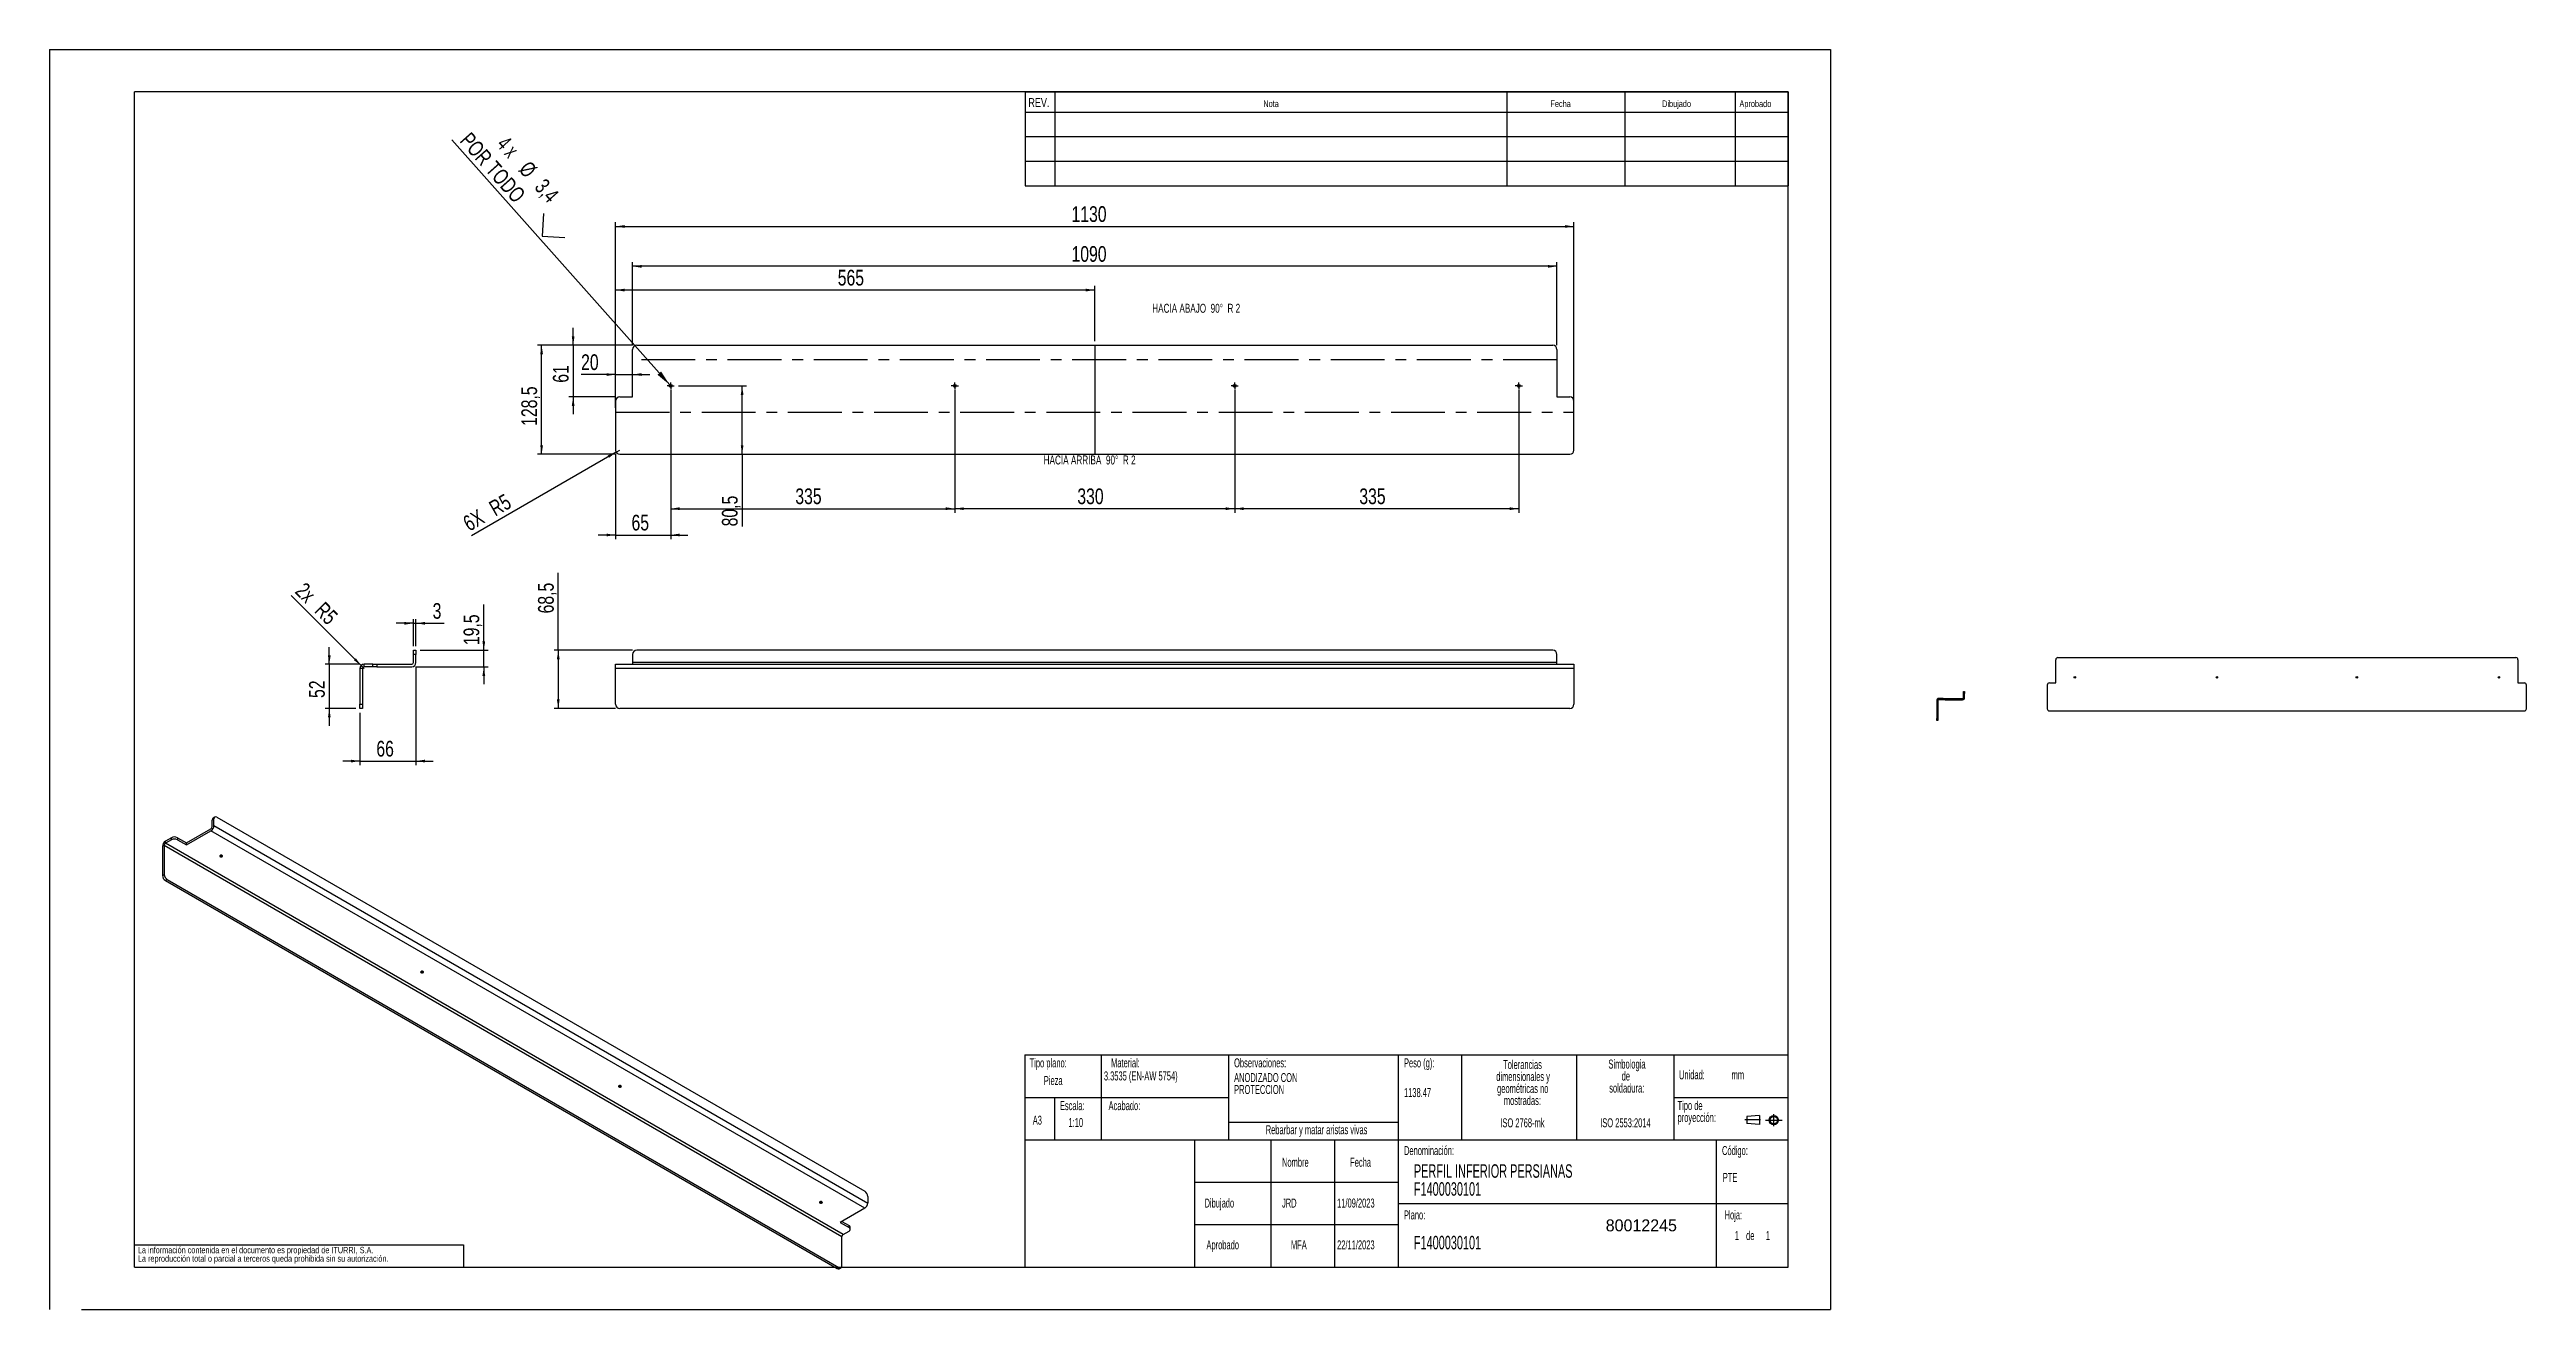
# Model space of a CAD drawing. Extents: x 0 to 5841, y 0 to 2970.
import ezdxf

# ---------------------------------------------------------------- set-up
doc = ezdxf.new("R2010")
doc.units = 0
doc.header["$LTSCALE"] = 10
doc.linetypes.add('CENTERX2', pattern=[20.32, 12.7, -2.54, 2.54, -2.54])
doc.layers.get('0').update_dxf_attribs({"linetype": 'CONTINUOUS'})
doc.layers.add('FORMATO', color=7, linetype='CONTINUOUS')
doc.layers.add('SLD-0', color=7, linetype='CONTINUOUS')
doc.styles.add('SLDTEXTSTYLE0', font='TXT', dxfattribs={"width": 0.605})
doc.styles.add('SLDTEXTSTYLE1', font='TXT', dxfattribs={"width": 0.75})
doc.styles.add('SLDTEXTSTYLE2', font='TXT', dxfattribs={"width": 0.666667})
doc.styles.add('SLDTEXTSTYLE3', font='TXT', dxfattribs={"width": 0.678571})
doc.styles.add('SLDTEXTSTYLE4', font='TXT', dxfattribs={"width": 0.681818})
doc.dimstyles.new('SLDDIMSTYLE0', dxfattribs={"dimtxt": 37.041667, "dimasz": 21.166667, "dimexe": 0, "dimexo": 0.0625, "dimgap": 9.260417, "dimtad": 1, "dimdec": 1, "dimlfac": 0.5, "dimrnd": 1e-09, "dimzin": 12, "dimdsep": 46, "dimtxsty": 'SLDTEXTSTYLE1', "dimsah": 1, "dimcen": 0.09, "dimadec": 0, "dimazin": 0, "dimtfac": 1, "dimtdec": 1, "dimtmove": 0, "dimatfit": 0, "dimfxl": 1, "dimtolj": 1, "dimtzin": 12, "dimarcsym": 0})
doc.dimstyles.new('SLDDIMSTYLE1', dxfattribs={"dimtxt": 37.041667, "dimasz": 21.166667, "dimexe": 0, "dimexo": 0.0625, "dimgap": 9.260417, "dimtad": 1, "dimdec": 1, "dimlfac": 0.5, "dimrnd": 1e-09, "dimzin": 12, "dimdsep": 46, "dimtxsty": 'SLDTEXTSTYLE1', "dimsah": 1, "dimcen": 0, "dimadec": 0, "dimazin": 0, "dimtfac": 1, "dimtdec": 1, "dimtofl": 0, "dimtmove": 0, "dimatfit": 3, "dimfxl": 1, "dimtolj": 1, "dimtzin": 12, "dimarcsym": 0})
doc.dimstyles.new('SLDDIMSTYLE2', dxfattribs={"dimtxt": 37.041667, "dimasz": 21.166667, "dimexe": 0, "dimexo": 0.0625, "dimgap": 9.260417, "dimtad": 1, "dimdec": 1, "dimlfac": 0.5, "dimrnd": 1e-09, "dimzin": 12, "dimdsep": 46, "dimtxsty": 'SLDTEXTSTYLE1', "dimsah": 1, "dimcen": 0.09, "dimadec": 0, "dimazin": 0, "dimtfac": 1, "dimtdec": 1, "dimtofl": 0, "dimtmove": 0, "dimatfit": 3, "dimfxl": 1, "dimtolj": 1, "dimtzin": 12, "dimarcsym": 0})
doc.dimstyles.new('SLDDIMSTYLE3', dxfattribs={"dimtxt": 37.041667, "dimasz": 21.166667, "dimexe": 0, "dimexo": 0.0625, "dimgap": 9.260417, "dimtad": 1, "dimdec": 1, "dimlfac": 0.5, "dimrnd": 1e-09, "dimzin": 12, "dimdsep": 46, "dimtxsty": 'SLDTEXTSTYLE1', "dimsah": 1, "dimcen": 0, "dimadec": 0, "dimazin": 0, "dimtfac": 1, "dimtdec": 1, "dimtofl": 0, "dimtmove": 0, "dimatfit": 3, "dimfxl": 1, "dimtolj": 1, "dimtzin": 12, "dimarcsym": 0})
doc.dimstyles.new('SLDDIMSTYLE4', dxfattribs={"dimtxt": 37.041667, "dimasz": 21.166667, "dimexe": 0, "dimexo": 0.0625, "dimgap": 9.260417, "dimtad": 1, "dimdec": 1, "dimlfac": 0.5, "dimrnd": 1e-09, "dimzin": 12, "dimdsep": 46, "dimtxsty": 'SLDTEXTSTYLE1', "dimsah": 1, "dimcen": 0, "dimadec": 0, "dimazin": 0, "dimtfac": 1, "dimtdec": 1, "dimtofl": 0, "dimtmove": 0, "dimatfit": 3, "dimfxl": 1, "dimtolj": 1, "dimtzin": 12, "dimarcsym": 0})

# ---------------------------------------------------------------- blocks, each defined once
blk = doc.blocks.new('BLOQUE3')
at = {"color": 7, "linetype": 'CENTERX2'}
for p, q in [((3979.2, 1300.6), (3948, 1300.6)), ((3988.8, 1300.2), (4021.6, 1300.2)), ((4005.2, 1288.5), (4005.2, 1311.9))]:
    blk.add_line(p, q, dxfattribs=at)
at = {"color": 7, "linetype": 'Continuous'}
for p, q in [((3976.8, 1309.5), (3952.3, 1307.7)), ((3952.3, 1307.7), (3952.3, 1293.4)), ((3976.8, 1291.6), (3952.3, 1293.4)), ((3976.8, 1309.5), (3976.8, 1291.6))]:
    blk.add_line(p, q, dxfattribs=at)
for radius in [8.92, 7.13]:
    blk.add_circle((4005.2, 1300.2), radius, dxfattribs=at)
blk = doc.blocks.new('SW_NOTE_0')
at = {"layer": 'SLD-0', "color": 0, "attachment_point": 2, "style": 'SLDTEXTSTYLE0'}
for s, insert, char_height in [('dimensionales y', (75.4, -0.9), 21.167), ('Tolerancias', (74.1, 27.3), 21.167), ('geométricas no', (74.6, -29.2), 21.167), ('mostradas:', (73.8, -57.4), 21.17)]:
    blk.add_mtext(s, dxfattribs=dict(at, insert=insert, char_height=char_height))
blk = doc.blocks.new('SW_NOTE_0_1')
at = {"layer": 'SLD-0', "color": 0, "attachment_point": 1, "style": 'SLDTEXTSTYLE0'}
for s, insert, char_height in [('Tipo de', (0, 27.3), 21.17), ('proyección:', (0, -0.9), 21.167)]:
    blk.add_mtext(s, dxfattribs=dict(at, insert=insert, char_height=char_height))
blk = doc.blocks.new('SW_NOTE_0_2')
at = {"layer": 'SLD-0', "color": 0, "char_height": 21.17, "attachment_point": 2, "style": 'SLDTEXTSTYLE0'}
for s, insert in [('Simbologia', (71.1, 27.3)), ('de', (68.4, -0.9)), ('soldadura:', (70.6, -29.2))]:
    blk.add_mtext(s, dxfattribs=dict(at, insert=insert))
blk = doc.blocks.new('SW_NOTE_0_3')
at = {"layer": 'SLD-0', "color": 0, "char_height": 15, "attachment_point": 1, "style": 'SLDTEXTSTYLE1'}
for s, insert in [('La información contenida en el documento es propiedad de ITURRI, S.A.', (0, 19.3)), ('La reproducción total o parcial a terceros queda prohibida sin su autorización.', (0, -0.7))]:
    blk.add_mtext(s, dxfattribs=dict(at, insert=insert))
blk = doc.blocks.new('SW_NOTE_0_4')
at = {"layer": 'SLD-0', "color": 0, "attachment_point": 1, "style": 'SLDTEXTSTYLE0'}
for s, insert, char_height in [('ANODIZADO CON', (0, 27.3), 21.167), ('PROTECCION', (0, -0.9), 21.17)]:
    blk.add_mtext(s, dxfattribs=dict(at, insert=insert, char_height=char_height))
blk = doc.blocks.new('SW_NOTE_0_5')
at = {"layer": 'SLD-0', "color": 0, "char_height": 31.75, "attachment_point": 1, "style": 'SLDTEXTSTYLE0'}
for s, insert in [('PERFIL INFERIOR PERSIANAS', (0, 40.9)), ('F1400030101', (0, -1.4))]:
    blk.add_mtext(s, dxfattribs=dict(at, insert=insert))
blk = doc.blocks.new('SW_NOTE_0_6')
at = {"layer": 'SLD-0', "color": 0, "attachment_point": 2, "style": 'SLDTEXTSTYLE0'}
for s, insert, char_height in [('dimensionales y', (75.4, -0.9), 21.167), ('Tolerancias', (74.1, 27.3), 21.167), ('geométricas no', (74.6, -29.2), 21.167), ('mostradas:', (73.8, -57.4), 21.17)]:
    blk.add_mtext(s, dxfattribs=dict(at, insert=insert, char_height=char_height))
blk = doc.blocks.new('SW_NOTE_0_7')
at = {"layer": 'SLD-0', "color": 0, "attachment_point": 1, "style": 'SLDTEXTSTYLE0'}
for s, insert, char_height in [('Tipo de', (0, 27.3), 21.17), ('proyección:', (0, -0.9), 21.167)]:
    blk.add_mtext(s, dxfattribs=dict(at, insert=insert, char_height=char_height))
blk = doc.blocks.new('SW_NOTE_0_8')
at = {"layer": 'SLD-0', "color": 0, "char_height": 21.17, "attachment_point": 2, "style": 'SLDTEXTSTYLE0'}
for s, insert in [('Simbologia', (71.1, 27.3)), ('de', (68.4, -0.9)), ('soldadura:', (70.6, -29.2))]:
    blk.add_mtext(s, dxfattribs=dict(at, insert=insert))
blk = doc.blocks.new('SW_NOTE_0_9')
at = {"layer": 'SLD-0', "color": 0, "char_height": 15, "attachment_point": 1, "style": 'SLDTEXTSTYLE1'}
for s, insert in [('La información contenida en el documento es propiedad de ITURRI, S.A.', (0, 19.3)), ('La reproducción total o parcial a terceros queda prohibida sin su autorización.', (0, -0.7))]:
    blk.add_mtext(s, dxfattribs=dict(at, insert=insert))
blk = doc.blocks.new('SW_NOTE_0_10')
at = {"layer": 'SLD-0', "color": 0, "attachment_point": 1, "style": 'SLDTEXTSTYLE0'}
for s, insert, char_height in [('ANODIZADO CON', (0, 27.3), 21.167), ('PROTECCION', (0, -0.9), 21.17)]:
    blk.add_mtext(s, dxfattribs=dict(at, insert=insert, char_height=char_height))
blk = doc.blocks.new('SW_NOTE_0_11')
at = {"layer": 'SLD-0', "color": 0, "char_height": 31.75, "attachment_point": 1, "style": 'SLDTEXTSTYLE0'}
for s, insert in [('PERFIL INFERIOR PERSIANAS', (0, 40.9)), ('F1400030101', (0, -1.4))]:
    blk.add_mtext(s, dxfattribs=dict(at, insert=insert))
blk = doc.blocks.new('_D')
at = {"layer": 'FORMATO', "color": 7, "transparency": 16777216}
for p, q in [((864.1, 1514.8), (864.1, 1282.7)), ((732.1, 1406.8), (732.1, 1282.7)), ((732.1, 1292.7), (691.4, 1292.7)), ((732.1, 1292.7), (864.1, 1292.7)), ((864.1, 1292.7), (904.8, 1292.7))]:
    blk.add_line(p, q, dxfattribs=at)
for points in [[(732.1, 1292.7), (710.9, 1295.9), (710.9, 1289.4)], [(864.1, 1292.7), (885.2, 1289.4), (885.2, 1295.9)]]:
    blk.add_solid(points, dxfattribs=at)
at = {"layer": 'FORMATO', "color": 7, "transparency": 16777216, "insert": (770.7, 1340.4), "char_height": 37.04, "attachment_point": 1, "style": 'SLDTEXTSTYLE1'}
blk.add_mtext('66', dxfattribs=at)
blk = doc.blocks.new('_D_1')
at = {"layer": 'FORMATO', "color": 7, "transparency": 16777216}
for p, q in [((858.1, 1617.5), (817.4, 1617.5)), ((858.1, 1563.8), (858.1, 1627.5)), ((858.1, 1617.5), (864.1, 1617.5)), ((864.1, 1563.8), (864.1, 1627.5)), ((864.1, 1617.5), (930.8, 1617.5))]:
    blk.add_line(p, q, dxfattribs=at)
for points in [[(858.1, 1617.5), (836.9, 1620.7), (836.9, 1614.2)], [(864.1, 1617.5), (885.2, 1614.2), (885.2, 1620.7)]]:
    blk.add_solid(points, dxfattribs=at)
at = {"layer": 'FORMATO', "color": 7, "transparency": 16777216, "insert": (903.4, 1665.2), "char_height": 37, "attachment_point": 1, "style": 'SLDTEXTSTYLE1'}
blk.add_mtext('3', dxfattribs=at)
blk = doc.blocks.new('_D_2')
at = {"layer": 'FORMATO', "color": 7, "transparency": 16777216}
for q in [(569.6, 1683.2), (742.1, 1510.8)]:
    blk.add_line((735, 1517.8), q, dxfattribs=at)
blk.add_solid([(735, 1517.8), (722.3, 1535.1), (717.7, 1530.5)], dxfattribs=at)
at = {"layer": 'FORMATO', "color": 7, "transparency": 16777216, "char_height": 37.04, "attachment_point": 1, "rotation": 315, "style": 'SLDTEXTSTYLE1'}
for s, insert in [('2x', (603.1, 1716.7)), ('R5', (648.9, 1670.9))]:
    blk.add_mtext(s, dxfattribs=dict(at, insert=insert))
blk = doc.blocks.new('_D_3')
at = {"layer": 'FORMATO', "color": 7, "transparency": 16777216}
for p, q in [((732.1, 1520.8), (649.7, 1520.8)), ((659.7, 1520.8), (659.7, 1561.5)), ((659.7, 1520.8), (659.7, 1416.8)), ((722.1, 1416.8), (649.7, 1416.8)), ((659.7, 1416.8), (659.7, 1376.1))]:
    blk.add_line(p, q, dxfattribs=at)
for points in [[(659.7, 1520.8), (663, 1541.9), (656.5, 1541.9)], [(659.7, 1416.8), (656.5, 1395.6), (663, 1395.6)]]:
    blk.add_solid(points, dxfattribs=at)
at = {"layer": 'FORMATO', "color": 7, "transparency": 16777216, "insert": (612, 1441.4), "char_height": 37.04, "attachment_point": 1, "rotation": 90, "style": 'SLDTEXTSTYLE1'}
blk.add_mtext('52', dxfattribs=at)
blk = doc.blocks.new('_D_4')
at = {"layer": 'FORMATO', "color": 7, "transparency": 16777216}
for p, q in [((1024.1, 1553.8), (1024.1, 1661.9)), ((874.1, 1553.8), (1034.1, 1553.8)), ((1024.1, 1514.8), (1024.1, 1553.8)), ((864.1, 1514.8), (1034.1, 1514.8)), ((1024.1, 1514.8), (1024.1, 1474.1))]:
    blk.add_line(p, q, dxfattribs=at)
for points in [[(1024.1, 1553.8), (1027.3, 1574.9), (1020.8, 1574.9)], [(1024.1, 1514.8), (1020.8, 1493.6), (1027.3, 1493.6)]]:
    blk.add_solid(points, dxfattribs=at)
at = {"layer": 'FORMATO', "color": 7, "transparency": 16777216, "insert": (976.3, 1566.1), "char_height": 37.04, "attachment_point": 1, "rotation": 90, "style": 'SLDTEXTSTYLE1'}
blk.add_mtext('19,5', dxfattribs=at)
blk = doc.blocks.new('_D_5')
at = {"layer": 'FORMATO', "color": 7, "transparency": 16777216}
for p, q in [((1199.7, 1553.8), (1199.7, 1736.5)), ((1374.8, 1553.8), (1189.7, 1553.8)), ((1199.7, 1553.8), (1199.7, 1416.8)), ((1334.8, 1416.8), (1189.7, 1416.8))]:
    blk.add_line(p, q, dxfattribs=at)
for points in [[(1199.7, 1553.8), (1196.4, 1532.6), (1202.9, 1532.6)], [(1199.7, 1416.8), (1202.9, 1437.9), (1196.4, 1437.9)]]:
    blk.add_solid(points, dxfattribs=at)
at = {"layer": 'FORMATO', "color": 7, "transparency": 16777216, "insert": (1151.9, 1640.8), "char_height": 37.04, "attachment_point": 1, "rotation": 90, "style": 'SLDTEXTSTYLE1'}
blk.add_mtext('68,5', dxfattribs=at)
blk = doc.blocks.new('_D_6')
at = {"layer": 'FORMATO', "color": 7, "transparency": 16777216}
for p, q in [((1334.8, 2151), (1334.8, 2413)), ((2464.8, 2403), (1334.8, 2403)), ((2464.8, 2282.9), (2464.8, 2413))]:
    blk.add_line(p, q, dxfattribs=at)
for points in [[(1334.8, 2403), (1356, 2399.8), (1356, 2406.3)], [(2464.8, 2403), (2443.6, 2406.3), (2443.6, 2399.8)]]:
    blk.add_solid(points, dxfattribs=at)
at = {"layer": 'FORMATO', "color": 7, "transparency": 16777216, "insert": (1858.7, 2450.8), "char_height": 37.04, "attachment_point": 1, "style": 'SLDTEXTSTYLE1'}
blk.add_mtext('565', dxfattribs=at)
blk = doc.blocks.new('_D_7')
at = {"layer": 'FORMATO', "color": 7, "transparency": 16777216}
for p, q in [((1374.8, 2272.9), (1374.8, 2469)), ((3554.8, 2459), (1374.8, 2459)), ((3554.8, 2272.9), (3554.8, 2469))]:
    blk.add_line(p, q, dxfattribs=at)
for points in [[(1374.8, 2459), (1396, 2455.7), (1396, 2462.2)], [(3554.8, 2459), (3533.6, 2462.2), (3533.6, 2455.7)]]:
    blk.add_solid(points, dxfattribs=at)
at = {"layer": 'FORMATO', "color": 7, "transparency": 16777216, "insert": (2410, 2506.7), "char_height": 37.04, "attachment_point": 1, "style": 'SLDTEXTSTYLE1'}
blk.add_mtext('1090', dxfattribs=at)
blk = doc.blocks.new('_D_8')
at = {"layer": 'FORMATO', "color": 7, "transparency": 16777216}
for p, q in [((1334.8, 2125.5), (1334.8, 2562.9)), ((1334.8, 2552.9), (3594.8, 2552.9)), ((3594.8, 2125.5), (3594.8, 2562.9))]:
    blk.add_line(p, q, dxfattribs=at)
for points in [[(1334.8, 2552.9), (1356, 2549.7), (1356, 2556.2)], [(3594.8, 2552.9), (3573.6, 2556.2), (3573.6, 2549.7)]]:
    blk.add_solid(points, dxfattribs=at)
at = {"layer": 'FORMATO', "color": 7, "transparency": 16777216, "insert": (2410, 2600.7), "char_height": 37.04, "attachment_point": 1, "style": 'SLDTEXTSTYLE1'}
blk.add_mtext('1130', dxfattribs=at)
blk = doc.blocks.new('_D_9')
at = {"layer": 'FORMATO', "color": 7, "transparency": 16777216}
for p, q in [((1234.8, 2272.9), (1234.8, 2313.7)), ((1374.8, 2272.9), (1224.8, 2272.9)), ((1234.8, 2272.9), (1234.8, 2151)), ((1334.8, 2151), (1224.8, 2151)), ((1234.8, 2151), (1234.8, 2110.2))]:
    blk.add_line(p, q, dxfattribs=at)
for points in [[(1234.8, 2272.9), (1238, 2294.1), (1231.5, 2294.1)], [(1234.8, 2151), (1231.5, 2129.8), (1238, 2129.8)]]:
    blk.add_solid(points, dxfattribs=at)
at = {"layer": 'FORMATO', "color": 7, "transparency": 16777216, "insert": (1187, 2184.6), "char_height": 37.04, "attachment_point": 1, "rotation": 90, "style": 'SLDTEXTSTYLE1'}
blk.add_mtext('61', dxfattribs=at)
blk = doc.blocks.new('_D_10')
at = {"layer": 'FORMATO', "color": 7, "transparency": 16777216}
for p, q in [((1334.8, 2203.9), (1253.5, 2203.9)), ((1334.8, 2151), (1334.8, 2213.9)), ((1334.8, 2203.9), (1374.8, 2203.9)), ((1374.8, 2203.9), (1415.5, 2203.9))]:
    blk.add_line(p, q, dxfattribs=at)
for points in [[(1334.8, 2203.9), (1313.6, 2207.1), (1313.6, 2200.6)], [(1374.8, 2203.9), (1396, 2200.6), (1396, 2207.1)]]:
    blk.add_solid(points, dxfattribs=at)
at = {"layer": 'FORMATO', "color": 7, "transparency": 16777216, "insert": (1253.5, 2251.6), "char_height": 37.04, "attachment_point": 1, "style": 'SLDTEXTSTYLE1'}
blk.add_mtext('20', dxfattribs=at)
blk = doc.blocks.new('_D_11')
at = {"layer": 'FORMATO', "color": 7, "transparency": 16777216}
for p, q in [((1374.8, 2272.9), (1150.4, 2272.9)), ((1160.4, 2016), (1160.4, 2272.9)), ((1334.8, 2016), (1150.4, 2016))]:
    blk.add_line(p, q, dxfattribs=at)
for points in [[(1160.4, 2272.9), (1157.1, 2251.8), (1163.6, 2251.8)], [(1160.4, 2016), (1163.6, 2037.1), (1157.1, 2037.1)]]:
    blk.add_solid(points, dxfattribs=at)
at = {"layer": 'FORMATO', "color": 7, "transparency": 16777216, "insert": (1112.6, 2082.9), "char_height": 37.04, "attachment_point": 1, "rotation": 90, "style": 'SLDTEXTSTYLE1'}
blk.add_mtext('128,5', dxfattribs=at)
blk = doc.blocks.new('_D_12')
at = {"layer": 'FORMATO', "color": 7, "transparency": 16777216}
for p, q in [((1464.8, 2167), (1464.8, 1815.6)), ((1334.8, 2016), (1334.8, 1815.6)), ((1334.8, 1825.6), (1294.1, 1825.6)), ((1334.8, 1825.6), (1464.8, 1825.6)), ((1464.8, 1825.6), (1505.5, 1825.6))]:
    blk.add_line(p, q, dxfattribs=at)
for points in [[(1334.8, 1825.6), (1313.6, 1828.9), (1313.6, 1822.4)], [(1464.8, 1825.6), (1486, 1822.4), (1486, 1828.9)]]:
    blk.add_solid(points, dxfattribs=at)
at = {"layer": 'FORMATO', "color": 7, "transparency": 16777216, "insert": (1372.4, 1873.4), "char_height": 37.04, "attachment_point": 1, "style": 'SLDTEXTSTYLE1'}
blk.add_mtext('65', dxfattribs=at)
blk = doc.blocks.new('_D_13')
at = {"layer": 'FORMATO', "color": 7, "transparency": 16777216}
for p, q in [((1464.8, 2167), (1464.8, 1877.6)), ((2134.8, 2167), (2134.8, 1877.6)), ((1464.8, 1887.6), (2134.8, 1887.6))]:
    blk.add_line(p, q, dxfattribs=at)
for points in [[(1464.8, 1887.6), (1486, 1884.4), (1486, 1890.9)], [(2134.8, 1887.6), (2113.6, 1890.9), (2113.6, 1884.4)]]:
    blk.add_solid(points, dxfattribs=at)
at = {"layer": 'FORMATO', "color": 7, "transparency": 16777216, "insert": (1758.7, 1935.4), "char_height": 37.04, "attachment_point": 1, "style": 'SLDTEXTSTYLE1'}
blk.add_mtext('335', dxfattribs=at)
blk = doc.blocks.new('_D_14')
at = {"layer": 'FORMATO', "color": 7, "transparency": 16777216}
for p, q in [((2134.8, 2167), (2134.8, 1877.6)), ((2794.8, 2167), (2794.8, 1877.6)), ((2794.8, 1887.6), (2134.8, 1887.6))]:
    blk.add_line(p, q, dxfattribs=at)
for points in [[(2134.8, 1887.6), (2156, 1884.4), (2156, 1890.9)], [(2794.8, 1887.6), (2773.6, 1890.9), (2773.6, 1884.4)]]:
    blk.add_solid(points, dxfattribs=at)
at = {"layer": 'FORMATO', "color": 7, "transparency": 16777216, "insert": (2423.7, 1935.4), "char_height": 37.04, "attachment_point": 1, "style": 'SLDTEXTSTYLE1'}
blk.add_mtext('330', dxfattribs=at)
blk = doc.blocks.new('_D_15')
at = {"layer": 'FORMATO', "color": 7, "transparency": 16777216}
for p, q in [((2794.8, 2167), (2794.8, 1877.6)), ((3464.8, 2167), (3464.8, 1877.6)), ((3464.8, 1887.6), (2794.8, 1887.6))]:
    blk.add_line(p, q, dxfattribs=at)
for points in [[(2794.8, 1887.6), (2816, 1884.4), (2816, 1890.9)], [(3464.8, 1887.6), (3443.6, 1890.9), (3443.6, 1884.4)]]:
    blk.add_solid(points, dxfattribs=at)
at = {"layer": 'FORMATO', "color": 7, "transparency": 16777216, "insert": (3088.7, 1935.4), "char_height": 37.04, "attachment_point": 1, "style": 'SLDTEXTSTYLE1'}
blk.add_mtext('335', dxfattribs=at)
blk = doc.blocks.new('_D_16')
at = {"layer": 'FORMATO', "color": 7, "transparency": 16777216}
for p, q in [((1483.2, 2177), (1643.2, 2177)), ((1633.2, 2016), (1633.2, 2177)), ((1633.2, 2016), (1633.2, 1846))]:
    blk.add_line(p, q, dxfattribs=at)
for points in [[(1633.2, 2177), (1630, 2155.8), (1636.5, 2155.8)], [(1633.2, 2016), (1636.5, 2037.1), (1630, 2037.1)]]:
    blk.add_solid(points, dxfattribs=at)
at = {"layer": 'FORMATO', "color": 7, "transparency": 16777216, "insert": (1585.5, 1846), "char_height": 37.04, "attachment_point": 1, "rotation": 90, "style": 'SLDTEXTSTYLE1'}
blk.add_mtext('80,5', dxfattribs=at)
blk = doc.blocks.new('SW_SYMBOL_HOLE_SINK')
at = {"layer": 'FORMATO', "color": 0}
for p, q in [((0, 8750), (8000, 750)), ((8000, 750), (16000, 8750))]:
    blk.add_line(p, q, dxfattribs=at)
blk = doc.blocks.new('_D_17')
at = {"layer": 'FORMATO', "color": 7, "transparency": 16777216}
blk.add_line((1462.5, 2179.5), (948.5, 2757), dxfattribs=at)
blk.add_solid([(1462.5, 2179.5), (1442.2, 2211), (1433.6, 2203.4)], dxfattribs=at)
at = {"layer": 'FORMATO', "color": 7, "transparency": 16777216, "xscale": 0.004731494140625, "yscale": 0.004731494140625, "zscale": 0.004731494140625, "rotation": 311.6694230514577}
blk.add_blockref('SW_SYMBOL_HOLE_SINK', (1133.7, 2556.2), dxfattribs=at)
at = {"layer": 'FORMATO', "color": 7, "transparency": 16777216, "char_height": 37.04, "attachment_point": 1, "rotation": 311.66942}
for s, insert, style in [('POR TODO', (993.2, 2778.2), 'SLDTEXTSTYLE1'), ('4 x', (1080.1, 2769.1), 'SLDTEXTSTYLE2'), ('%%c', (1132.2, 2710.6), 'SLDTEXTSTYLE1'), ('3,4', (1169.4, 2668.8), 'SLDTEXTSTYLE1')]:
    blk.add_mtext(s, dxfattribs=dict(at, insert=insert, style=style))
blk = doc.blocks.new('_D_18')
at = {"layer": 'FORMATO', "transparency": 16777216}
for q in [(994.9, 1824), (1344.8, 2026)]:
    blk.add_line((1336.1, 2021), q, dxfattribs=at)
blk.add_solid([(1336.1, 2021), (1316.2, 2013.2), (1319.4, 2007.6)], dxfattribs=at)
at = {"layer": 'FORMATO', "transparency": 16777216, "char_height": 37.04, "attachment_point": 1, "rotation": 30, "style": 'SLDTEXTSTYLE1'}
for s, insert in [('6X', (971.1, 1865.2)), ('R5', (1032.6, 1900.7))]:
    blk.add_mtext(s, dxfattribs=dict(at, insert=insert))
blk = doc.blocks.new('SW_CENTERMARKSYMBOL_0')
at = {"layer": 'FORMATO', "color": 0}
for p, q in [((-5, 0), (-8.4, 0)), ((0, 0), (-5, 0)), ((0, 5), (0, 8.4)), ((0, 0), (0, 5)), ((0, 0), (0, -5)), ((0, 0), (5, 0)), ((5, 0), (8.4, 0)), ((0, -5), (0, -8.4))]:
    blk.add_line(p, q, dxfattribs=at)
blk = doc.blocks.new('SW_CENTERMARKSYMBOL_1')
at = {"layer": 'FORMATO', "color": 0}
for p, q in [((-5, 0), (-8.4, 0)), ((0, 0), (-5, 0)), ((0, 5), (0, 8.4)), ((0, 0), (0, 5)), ((0, 0), (0, -5)), ((0, 0), (5, 0)), ((5, 0), (8.4, 0)), ((0, -5), (0, -8.4))]:
    blk.add_line(p, q, dxfattribs=at)
blk = doc.blocks.new('SW_CENTERMARKSYMBOL_2')
at = {"layer": 'FORMATO', "color": 0}
for p, q in [((-5, 0), (-8.4, 0)), ((0, 0), (-5, 0)), ((0, 5), (0, 8.4)), ((0, 0), (0, 5)), ((0, 0), (0, -5)), ((0, 0), (5, 0)), ((5, 0), (8.4, 0)), ((0, -5), (0, -8.4))]:
    blk.add_line(p, q, dxfattribs=at)
blk = doc.blocks.new('SW_CENTERMARKSYMBOL_3')
at = {"layer": 'FORMATO', "color": 0}
for p, q in [((-5, 0), (-8.4, 0)), ((0, 0), (-5, 0)), ((0, 5), (0, 8.4)), ((0, 0), (0, 5)), ((0, 0), (0, -5)), ((0, 0), (5, 0)), ((5, 0), (8.4, 0)), ((0, -5), (0, -8.4))]:
    blk.add_line(p, q, dxfattribs=at)

msp = doc.modelspace()

# ---------------------------------------------------------------- linework, layer by layer
at = {"color": 7, "linetype": 'Continuous'}
for p, q in [((0, 2970), (4200, 2970)), ((0, 2970), (0, -0.01)), ((4200, 2970), (4200, 0)), ((4100, 2870), (200, 2870)), ((200, 100), (200, 2870)), ((4100, 100), (4100, 2870)), ((1374.79, 2150.95), (1374.79, 2262.95)), ((1384.79, 2272.95), (3544.79, 2272.95)), ((3554.79, 2262.95), (3554.79, 2150.95)), ((1334.79, 2140.95), (1334.79, 2025.96)), ((1344.79, 2150.95), (1374.79, 2150.95)), ((3554.79, 2150.95), (3584.79, 2150.95)), ((3594.79, 2025.96), (3594.79, 2140.95)), ((1344.79, 2015.96), (3584.79, 2015.96)), ((742.07, 1514.77), (742.07, 1520.77)), ((762.07, 1520.77), (742.07, 1520.77)), ((762.07, 1514.77), (762.07, 1520.77)), ((762.07, 1520.77), (772.07, 1520.77)), ((772.07, 1520.77), (772.07, 1514.77)), ((772.07, 1520.77), (854.07, 1520.77)), ((858.07, 1543.77), (858.07, 1553.77)), ((858.07, 1553.77), (864.07, 1553.77)), ((858.07, 1524.77), (858.07, 1543.77)), ((864.07, 1543.77), (858.07, 1543.77)), ((864.07, 1553.77), (864.07, 1543.77)), ((864.07, 1524.77), (864.07, 1543.77)), ((1334.79, 1510.77), (1334.79, 1520.77)), ((1334.79, 1520.77), (3594.79, 1520.77)), ((1374.79, 1543.77), (1374.79, 1524.77)), ((3554.79, 1524.77), (1374.79, 1524.77)), ((1374.79, 1524.77), (1374.79, 1520.77)), ((3544.79, 1553.77), (1384.79, 1553.77)), ((3554.79, 1524.77), (3554.79, 1543.77)), ((3554.79, 1520.77), (3554.79, 1524.77)), ((3594.79, 1520.77), (3594.79, 1510.77)), ((4731, 1476.98), (4731, 1531.48)), ((4736, 1536.48), (5816, 1536.48)), ((5821, 1531.48), (5821, 1476.98)), ((738.07, 1510.77), (732.07, 1510.77)), ((732.07, 1510.77), (732.07, 1426.77)), ((738.07, 1510.77), (738.07, 1426.77)), ((762.07, 1514.77), (742.07, 1514.77)), ((772.07, 1514.77), (762.07, 1514.77)), ((772.07, 1514.77), (854.07, 1514.77)), ((3594.79, 1510.77), (1334.79, 1510.77)), ((1334.79, 1426.77), (1334.79, 1510.77)), ((3594.79, 1510.77), (3594.79, 1426.77)), ((4711, 1471.98), (4711, 1415.98)), ((4716, 1476.98), (4731, 1476.98)), ((5821, 1476.98), (5836, 1476.98)), ((5841, 1415.98), (5841, 1471.98)), ((732.07, 1426.77), (738.07, 1426.77)), ((732.07, 1416.77), (732.07, 1426.77)), ((738.07, 1416.77), (732.07, 1416.77)), ((738.07, 1426.77), (738.07, 1416.77)), ((3584.79, 1416.77), (1344.79, 1416.77)), ((4450.17, 1435.32), (4450.17, 1393.32)), ((4453.17, 1437.32), (4453.17, 1393.32)), ((4465.17, 1437.32), (4453.17, 1437.32)), ((4465.17, 1440.32), (4455.17, 1440.32)), ((4465.17, 1440.32), (4470.17, 1440.32)), ((4470.17, 1437.32), (4465.17, 1437.32)), ((4470.17, 1440.32), (4513.17, 1440.32)), ((4470.17, 1437.32), (4511.17, 1437.32)), ((4513.17, 1451.82), (4513.17, 1456.82)), ((4513.17, 1456.82), (4516.17, 1456.82)), ((4513.17, 1440.32), (4513.17, 1451.82)), ((4516.17, 1456.82), (4516.17, 1451.82)), ((4516.17, 1442.32), (4516.17, 1451.82)), ((4716, 1410.98), (5836, 1410.98)), ((4450.17, 1388.32), (4450.17, 1393.32)), ((4453.17, 1388.32), (4450.17, 1388.32)), ((4453.17, 1393.32), (4453.17, 1388.32)), ((287.4, 1112.1), (273.26, 1103.93)), ((287.4, 1107.2), (287.4, 1112.1)), ((301.54, 1112.1), (301.54, 1107.2)), ((301.54, 1112.1), (322.75, 1099.85)), ((322.75, 1099.85), (380.74, 1133.32)), ((322.75, 1094.95), (380.74, 1128.43)), ((1922.23, 238.54), (380.74, 1128.43)), ((387.81, 1156.19), (383.56, 1153.74)), ((383.56, 1138.22), (383.56, 1153.74)), ((389.88, 1160.77), (385.64, 1158.32)), ((387.81, 1140.67), (387.81, 1156.19)), ((387.81, 1140.67), (1929.3, 250.79)), ((394.88, 1160.27), (1922.23, 278.55)), ((270.43, 1094.14), (266.18, 1091.69)), ((266.18, 1091.69), (266.18, 1023.1)), ((270.43, 1094.14), (270.43, 1025.55)), ((270.43, 1094.14), (1868.49, 171.59)), ((287.4, 1107.2), (273.26, 1099.03)), ((273.26, 1099.03), (273.26, 1103.93)), ((1871.32, 176.49), (273.26, 1099.03)), ((301.54, 1107.2), (322.75, 1094.95)), ((322.75, 1094.95), (322.75, 1099.85)), ((266.18, 1023.1), (270.43, 1025.55)), ((277.5, 1013.3), (273.26, 1010.85)), ((273.26, 1010.85), (1857.17, 96.47)), ((277.5, 1013.3), (1861.42, 98.92)), ((2300, 600), (4100, 600)), ((2300, 600), (2300, 100)), ((1922.23, 238.54), (1864.25, 205.07)), ((1929.3, 266.3), (1929.3, 250.79)), ((1864.25, 205.07), (1885.46, 192.82)), ((1868.49, 207.52), (1885.46, 197.72)), ((1871.32, 176.49), (1885.46, 184.66)), ((1885.46, 192.82), (1885.46, 197.72)), ((1888.39, 188.74), (1888.39, 193.64)), ((1868.49, 103), (1868.49, 171.59)), ((200, 100), (4100, 100)), ((1857.17, 96.47), (1861.42, 98.92)), ((1862.17, 95.98), (1866.42, 98.43)), ((75.31, 0), (4200, 0))]:
    msp.add_line(p, q, dxfattribs=at)
at = {"color": 7, "linetype": 'CENTERX2'}
for p, q in [((3554.79, 2238.45), (1374.79, 2238.45)), ((1334.79, 2115.46), (3594.79, 2115.46))]:
    msp.add_line(p, q, dxfattribs=at)
at = {"color": 7, "linetype": 'Continuous', "flags": 128}
for points in [[(407.18, 1067.44), (407.92, 1068.08), (408.18, 1068.83), (407.92, 1069.58), (407.18, 1070.22), (406.08, 1070.64), (404.78, 1070.79), (403.48, 1070.64), (402.37, 1070.22), (401.64, 1069.58), (401.38, 1068.83), (401.64, 1068.08), (402.37, 1067.44), (403.48, 1067.01), (404.78, 1066.86), (406.08, 1067.01), (407.18, 1067.44)], [(880.94, 793.94), (881.68, 794.58), (881.94, 795.33), (881.68, 796.08), (880.94, 796.72), (879.84, 797.14), (878.54, 797.29), (877.24, 797.14), (876.13, 796.72), (875.4, 796.08), (875.14, 795.33), (875.4, 794.58), (876.13, 793.94), (877.24, 793.52), (878.54, 793.37), (879.84, 793.52), (880.94, 793.94)], [(1347.63, 524.53), (1348.37, 525.16), (1348.63, 525.92), (1348.37, 526.67), (1347.63, 527.3), (1346.53, 527.73), (1345.23, 527.88), (1343.93, 527.73), (1342.82, 527.3), (1342.09, 526.67), (1341.83, 525.92), (1342.09, 525.16), (1342.82, 524.53), (1343.93, 524.1), (1345.23, 523.95), (1346.53, 524.1), (1347.63, 524.53)], [(1821.39, 251.03), (1822.13, 251.67), (1822.39, 252.42), (1822.13, 253.17), (1821.39, 253.81), (1820.29, 254.23), (1818.99, 254.38), (1817.69, 254.23), (1816.59, 253.81), (1815.85, 253.17), (1815.59, 252.42), (1815.85, 251.67), (1816.59, 251.03), (1817.69, 250.61), (1818.99, 250.46), (1820.29, 250.61), (1821.39, 251.03)]]:
    msp.add_lwpolyline(points, dxfattribs=at)
at = {"color": 7, "linetype": 'Continuous'}
for centre, radius in [((1464.79, 2176.95), 3.4), ((2134.79, 2176.95), 3.4), ((2794.79, 2176.95), 3.4), ((3464.79, 2176.95), 3.4), ((4776, 1489.98), 1.7), ((5111, 1489.98), 1.7), ((5441, 1489.98), 1.7), ((5776, 1489.98), 1.7)]:
    msp.add_circle(centre, radius, dxfattribs=at)
for centre, radius, start, end in [((1384.79, 2262.95), 10, 90, 180), ((3544.79, 2262.95), 10, 0, 90), ((1344.79, 2140.95), 10, 90, 180), ((3584.79, 2140.95), 10, 0, 90), ((1344.79, 2025.96), 10, 180, 270), ((3584.79, 2025.96), 10, 270, 0), ((742.07, 1510.77), 10, 90, 180), ((854.07, 1524.77), 10, 270, 0), ((854.07, 1524.77), 4, 270, 0), ((1384.79, 1543.77), 10, 90, 180), ((3544.79, 1543.77), 10, 0, 90), ((4736, 1531.48), 5, 90, 180), ((5816, 1531.48), 5, 0, 90), ((742.07, 1510.77), 4, 90, 180), ((4716, 1471.98), 5, 90, 180), ((5836, 1471.98), 5, 0, 90), ((1344.79, 1426.77), 10, 180, 270), ((3584.79, 1426.77), 10, 270, 0), ((4455.17, 1435.32), 5, 90, 180), ((4455.17, 1435.32), 2, 90, 180), ((4511.17, 1442.32), 5, 270, 0), ((4511.17, 1442.32), 2, 270, 0), ((4716, 1415.98), 5, 180, 270), ((5836, 1415.98), 5, 270, 0), ((294.47, 1098.45), 15.37, 62.609672, 117.390328), ((372.45, 1141.37), 15.37, 302.605478, 357.394522), ((377.42, 1138.5), 6.15, 302.605478, 357.394522), ((388.32, 1154.34), 4.8, 124.056351, 187.25583), ((392.12, 1156.89), 4.37, 50.796715, 189.214037), ((281.54, 1090.99), 15.37, 122.605478, 177.394522), ((276.57, 1093.86), 6.15, 122.605478, 177.394522), ((294.47, 1093.55), 15.37, 62.609672, 117.390328), ((404.78, 1073.69), 4.71, 233.167492, 306.832508), ((404.78, 1081.06), 11.21, 256.925702, 283.074298), ((281.54, 1023.8), 15.37, 182.605478, 237.394522), ((285.78, 1026.24), 15.37, 182.605478, 237.394522), ((878.54, 800.19), 4.71, 233.167492, 306.832508), ((878.54, 807.56), 11.21, 256.925702, 283.074298), ((1345.23, 530.78), 4.71, 233.167492, 306.832508), ((1345.23, 538.15), 11.21, 256.925702, 283.074298), ((1818.99, 257.28), 4.71, 233.167504, 306.832496), ((1818.99, 264.65), 11.21, 256.925702, 283.074298), ((1913.95, 265.6), 15.37, 2.605478, 57.394522), ((1913.95, 251.49), 15.37, 302.605478, 357.394522), ((1874.63, 171.31), 6.15, 122.605478, 177.394522), ((1883.38, 193.14), 5.03, 5.694799, 65.625342), ((1883.91, 188.74), 4.37, 290.783421, 69.216579), ((1860.1, 100.56), 5.03, 234.382423, 294.307119), ((1864.18, 102.31), 4.37, 230.796715, 9.214037)]:
    msp.add_arc(centre, radius, start, end, dxfattribs=at)
at = {"layer": 'FORMATO'}
for p, q in [((2300.91, 2870), (4100, 2870)), ((2300.91, 2870), (2300.91, 2648.66)), ((2370.34, 2870), (2370.34, 2648.66)), ((3436.57, 2870), (3436.57, 2648.66)), ((3714.62, 2870), (3714.62, 2648.66)), ((3975.13, 2870), (3975.13, 2648.66)), ((4100, 2870), (4100, 2648.66)), ((2300.91, 2822.66), (4100, 2822.66)), ((2300.91, 2764.66), (4100, 2764.66)), ((2300.91, 2706.66), (4100, 2706.66)), ((2300.91, 2648.66), (4100, 2648.66))]:
    msp.add_line(p, q, dxfattribs=at)
at = {"layer": 'FORMATO', "color": 7}
msp.add_line((2464.79, 2272.95), (2464.79, 2015.96), dxfattribs=at)
at = {"layer": 'SLD-0'}
for p, q in [((2480, 600), (2480, 400)), ((2780, 600), (2780, 400)), ((3180, 600), (3180, 400)), ((3330, 600), (3330, 400)), ((3600.82, 600), (3600.82, 400)), ((3830, 600), (3830, 400)), ((2300, 500), (2480, 500)), ((2370, 500), (2370, 400)), ((2480, 500), (2780, 500)), ((3830, 500), (4100, 500)), ((2780, 441.58), (3180, 441.58)), ((2300, 400), (4100, 400)), ((2700, 400), (2700, 100)), ((2880, 400), (2880, 100)), ((3030, 400), (3030, 100)), ((3180, 400), (3180, 100)), ((3930, 400), (3930, 100)), ((2700, 300), (3180, 300)), ((3180, 250), (3930, 250)), ((3930, 250), (4100, 250)), ((2700, 200), (3180, 200)), ((200.02, 152.45), (976.29, 152.45)), ((976.29, 152.45), (976.29, 100))]:
    msp.add_line(p, q, dxfattribs=at)

# ---------------------------------------------------------------- block references
at = {"color": 7, "linetype": 'Continuous', "xscale": 1.2, "yscale": 1.2, "zscale": 1.2}
msp.add_blockref('BLOQUE3', (-740.11, -1114.08), dxfattribs=at)
msp.add_blockref('BLOQUE3', (-740.11, -1114.08), dxfattribs=at)
at = {"layer": 'FORMATO', "color": 7}
for name, p in [('SW_CENTERMARKSYMBOL_0', (1464.79, 2176.95)), ('SW_CENTERMARKSYMBOL_1', (2134.79, 2176.95)), ('SW_CENTERMARKSYMBOL_2', (2794.79, 2176.95)), ('SW_CENTERMARKSYMBOL_3', (3464.79, 2176.95))]:
    msp.add_blockref(name, p, dxfattribs=at)
at = {"layer": 'SLD-0'}
for name, p in [('SW_NOTE_0', (3399.45, 560.56)), ('SW_NOTE_0_6', (3399.45, 560.56)), ('SW_NOTE_0_2', (3648.73, 561.66)), ('SW_NOTE_0_8', (3648.73, 561.66)), ('SW_NOTE_0_4', (2793.39, 529.9)), ('SW_NOTE_0_10', (2793.39, 529.9)), ('SW_NOTE_0_1', (3839.14, 463.91)), ('SW_NOTE_0_7', (3839.14, 463.91)), ('SW_NOTE_0_5', (3217.39, 301.25)), ('SW_NOTE_0_11', (3217.39, 301.25)), ('SW_NOTE_0_3', (208.38, 128.19)), ('SW_NOTE_0_9', (208.38, 128.19))]:
    msp.add_blockref(name, p, dxfattribs=at)

# ---------------------------------------------------------------- texts
at = {"color": 7, "linetype": 'Continuous', "char_height": 21.1667, "attachment_point": 2}
for s, insert, style in [('HACIA ABAJO  90°  R 2', (2704.07, 2370.68), 'SLDTEXTSTYLE3'), ('HACIA ARRIBA  90°  R 2', (2452.68, 2013.07), 'SLDTEXTSTYLE4')]:
    msp.add_mtext(s, dxfattribs=dict(at, insert=insert, style=style))
at = {"insert": (3669.74, 212.33), "char_height": 28.222, "attachment_point": 1}
msp.add_mtext_dynamic_manual_height_columns('80012245', width=225.8259, gutter_width=141.11, heights=[0], dxfattribs=at)
at = {"layer": 'FORMATO', "attachment_point": 1, "style": 'SLDTEXTSTYLE1'}
for s, insert, char_height in [('REV.', (2308.36, 2855.52), 21.167), ('Nota', (2862.24, 2850.26), 15.875), ('Fecha', (3539.26, 2850.26), 15.875), ('Dibujado', (3802.61, 2850.26), 15.875), ('Aprobado', (3985.1, 2850.26), 15.875)]:
    msp.add_mtext(s, dxfattribs=dict(at, insert=insert, char_height=char_height))
at = {"layer": 'SLD-0', "style": 'SLDTEXTSTYLE0'}
for s, insert, char_height, attachment_point in [('Tipo plano:', (2311.29, 591.81), 21.1667, 1), ('Tipo plano:', (2311.29, 591.81), 21.1667, 1), ('Material:', (2503.3, 591.81), 21.167, 1), ('Material:', (2503.3, 591.81), 21.167, 1), ('Observaciones:', (2793.39, 591.81), 21.1667, 1), ('Observaciones:', (2793.39, 591.81), 21.1667, 1), ('Peso (g):', (3194.03, 591.81), 21.167, 1), ('Peso (g):', (3194.03, 591.81), 21.167, 1), ('Pieza', (2344.73, 550.19), 21.167, 1), ('Pieza', (2344.73, 550.19), 21.167, 1), ('3.3535 (EN-AW 5754)', (2486.35, 561.06), 21.1667, 1), ('3.3535 (EN-AW 5754)', (2486.35, 561.06), 21.1667, 1), ('Unidad:', (3842.46, 563.71), 21.167, 1), ('Unidad:', (3842.46, 563.71), 21.167, 1), ('mm', (3966.62, 563.71), 21.167, 1), ('mm', (3966.62, 563.71), 21.167, 1), ('Escala:', (2382.63, 491.01), 21.167, 1), ('Escala:', (2382.63, 491.01), 21.167, 1), ('Acabado:', (2497.38, 491.01), 21.167, 1), ('Acabado:', (2497.38, 491.01), 21.167, 1), ('1138.47', (3194.03, 521.81), 21.167, 1), ('1138.47', (3194.03, 521.81), 21.167, 1), ('A3', (2318.59, 456.74), 21.167, 1), ('A3', (2318.59, 456.74), 21.167, 1), ('1:10', (2402.9, 451.35), 21.167, 1), ('1:10', (2402.9, 451.35), 21.167, 1), ('Rebarbar y matar aristas vivas', (2987.85, 434.24), 21.1667, 2), ('Rebarbar y matar aristas vivas', (2987.85, 434.24), 21.1667, 2), ('ISO 2768-mk', (3473.37, 450.6), 21.1667, 2), ('ISO 2768-mk', (3473.37, 450.6), 21.1667, 2), ('ISO 2553:2014', (3716.25, 450.6), 21.1667, 2), ('ISO 2553:2014', (3716.25, 450.6), 21.1667, 2), ('Nombre', (2906.38, 357.55), 21.167, 1), ('Nombre', (2906.38, 357.55), 21.167, 1), ('Fecha', (3067.08, 357.55), 21.167, 1), ('Fecha', (3067.08, 357.55), 21.167, 1), ('Denominación:', (3194.03, 385.14), 21.1667, 1), ('Denominación:', (3194.03, 385.14), 21.1667, 1), ('Código:', (3943.98, 385.14), 21.167, 1), ('Código:', (3943.98, 385.14), 21.167, 1), ('PTE', (3945.86, 321.93), 21.167, 1), ('PTE', (3945.86, 321.93), 21.167, 1), ('Dibujado', (2723.73, 261.4), 21.167, 1), ('Dibujado', (2723.73, 261.4), 21.167, 1), ('JRD', (2906.38, 261.4), 21.167, 1), ('11/09/2023', (3036.29, 261.4), 21.167, 1), ('Plano:', (3194.03, 233.38), 21.167, 1), ('Plano:', (3194.03, 233.38), 21.167, 1), ('Hoja:', (3950.14, 233.38), 21.167, 1), ('Hoja:', (3950.14, 233.38), 21.167, 1), ('1', (3974.13, 184.75), 21.17, 1), ('1', (3974.13, 184.75), 21.17, 1), ('1', (3974.13, 184.75), 21.17, 1), ('1', (3974.13, 184.75), 21.17, 1), ('de', (4000.78, 184.75), 21.167, 1), ('de', (4000.78, 184.75), 21.167, 1), ('de', (4000.78, 184.75), 21.167, 1), ('de', (4000.78, 184.75), 21.167, 1), ('1', (4047.31, 184.75), 21.17, 1), ('1', (4047.31, 184.75), 21.17, 1), ('1', (4047.31, 184.75), 21.17, 1), ('1', (4047.31, 184.75), 21.17, 1), ('Aprobado', (2728.25, 162.82), 21.167, 1), ('Aprobado', (2728.25, 162.82), 21.167, 1), ('MFA', (2927.35, 162.82), 21.167, 1), ('22/11/2023', (3036.29, 162.82), 21.167, 1), ('F1400030101', (3217.39, 173.47), 31.75, 1), ('F1400030101', (3217.39, 173.47), 31.75, 1)]:
    msp.add_mtext(s, dxfattribs=dict(at, insert=insert, char_height=char_height, attachment_point=attachment_point))

# ---------------------------------------------------------------- dimensions: what is measured, and where the dimension line sits
at = {"layer": 'FORMATO', "color": 7}
dim = msp.add_diameter_dim_2p(p1=(1467.05, 2174.41), p2=(1462.52, 2179.49), text='4 x <> \\PPOR TODO{\\fGDT;w}\\P', dimstyle='SLDDIMSTYLE3', dxfattribs=at)
dim.commit()
dim.dimension.update_dxf_attribs({"geometry": '_D_17', "text_midpoint": (1070.63, 2619.82), "dimtype": 163})
for base, p1, p2, dimstyle, picture, middle in [((3594.79, 2552.95), (1334.79, 2115.46), (3594.79, 2115.46), 'SLDDIMSTYLE2', '_D_8', (2464.79, 2552.95)), ((1334.79, 2403.05), (2464.79, 2272.95), (1334.79, 2140.95), 'SLDDIMSTYLE2', '_D_6', (1899.79, 2403.05)), ((1374.79, 2203.87), (1334.79, 2140.95), (1374.79, 2150.95), 'SLDDIMSTYLE0', '_D_10', (1280.86, 2203.87)), ((1464.79, 1825.64), (1334.79, 2025.96), (1464.79, 2176.95), 'SLDDIMSTYLE0', '_D_12', (1399.79, 1825.64)), ((2134.79, 1887.64), (1464.79, 2176.95), (2134.79, 2176.95), 'SLDDIMSTYLE2', '_D_13', (1799.79, 1887.64)), ((2134.79, 1887.64), (2794.79, 2176.95), (2134.79, 2176.95), 'SLDDIMSTYLE2', '_D_14', (2464.79, 1887.64)), ((2794.79, 1887.64), (3464.79, 2176.95), (2794.79, 2176.95), 'SLDDIMSTYLE2', '_D_15', (3129.79, 1887.64)), ((864.07, 1617.46), (858.07, 1553.77), (864.07, 1553.77), 'SLDDIMSTYLE0', '_D_1', (917.08, 1617.46)), ((864.07, 1292.69), (732.07, 1416.77), (864.07, 1524.77), 'SLDDIMSTYLE0', '_D', (798.07, 1292.69))]:
    dim = msp.add_linear_dim(base=base, p1=p1, p2=p2, dimstyle=dimstyle, dxfattribs=at)
    dim.commit()
    dim.dimension.update_dxf_attribs({"geometry": picture, "text_midpoint": middle, "dimtype": 160})
for base, p1, p2, angle, dimstyle, picture, middle in [((1374.79, 2458.95), (3554.79, 2262.95), (1374.79, 2262.95), 0, 'SLDDIMSTYLE2', '_D_7', (2464.79, 2458.95)), ((1234.79, 2150.95), (1384.79, 2272.95), (1344.79, 2150.95), 90, 'SLDDIMSTYLE0', '_D_9', (1234.79, 2211.95)), ((1160.37, 2272.95), (1344.79, 2015.96), (1384.79, 2272.95), 90, 'SLDDIMSTYLE2', '_D_11', (1160.37, 2144.45)), ((1633.23, 2176.95), (1344.79, 2015.96), (1473.19, 2176.95), 90, 'SLDDIMSTYLE2', '_D_16', (1633.23, 1893.86)), ((1199.67, 1416.77), (1384.79, 1553.77), (1344.79, 1416.77), 90, 'SLDDIMSTYLE2', '_D_5', (1199.67, 1688.64)), ((1024.07, 1553.77), (854.07, 1514.77), (864.07, 1553.77), 90, 'SLDDIMSTYLE0', '_D_4', (1024.07, 1613.98)), ((659.72, 1416.77), (742.07, 1520.77), (732.07, 1416.77), 90, 'SLDDIMSTYLE0', '_D_3', (659.72, 1468.77))]:
    dim = msp.add_linear_dim(base=base, p1=p1, p2=p2, angle=angle, dimstyle=dimstyle, dxfattribs=at)
    dim.commit()
    dim.dimension.update_dxf_attribs({"geometry": picture, "text_midpoint": middle, "dimtype": 160})
at = {"layer": 'FORMATO'}
dim = msp.add_radius_dim(center=(1344.79, 2025.96), mpoint=(1336.12, 2020.96), text='6X <>', dimstyle='SLDDIMSTYLE4', dxfattribs=at)
dim.commit()
dim.dimension.update_dxf_attribs({"geometry": '_D_18', "text_midpoint": (1049.41, 1855.42), "dimtype": 164})
at = {"layer": 'FORMATO', "color": 7}
dim = msp.add_radius_dim(center=(742.07, 1510.77), mpoint=(735, 1517.84), text='2x <>', dimstyle='SLDDIMSTYLE1', dxfattribs=at)
dim.commit()
dim.dimension.update_dxf_attribs({"geometry": '_D_2', "text_midpoint": (611.16, 1641.68), "dimtype": 164})

doc.saveas('drawing.dxf')
